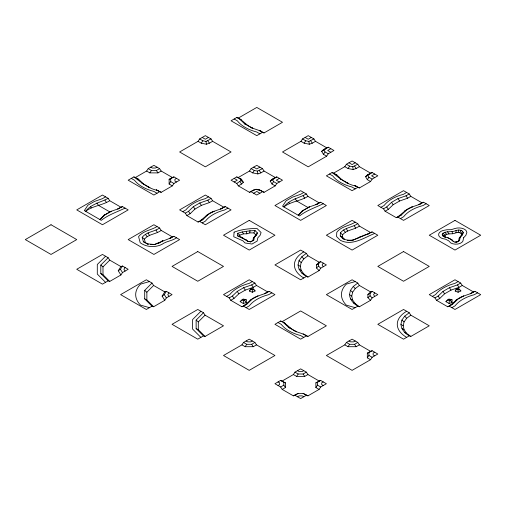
<?xml version="1.0" encoding="UTF-8"?>
<svg xmlns="http://www.w3.org/2000/svg" width="506" height="506" viewBox="0 0 506 506"><rect width="100%" height="100%" fill="white"/><g stroke="black" fill="none" stroke-linecap="round" stroke-linejoin="round"><path stroke-width="0.76" d="M372.138 231.944C365.939 235.138 359.298 237.314 352.922 240.148C349.494 241.065 346.085 239.901 342.885 238.705L340.247 236.005L340.393 232.912C344.738 227.358 352.34 227.504 357.786 223.658L359.38 226.062L370.544 232.507L372.138 231.944L377.818 235.227L352.1 250.072L326.376 235.227L352.1 220.376L357.786 223.658M342.885 238.705L344.542 239.23L342.518 237.162L342.625 234.79C346.857 229.579 354.238 229.914 359.38 226.062M237.346 235.726L237.535 233.336C243.203 231.495 249.11 230.73 255.056 230.572L257.371 232.886L256.744 234.651L253.367 238.143L252.855 240.546L250.571 241.868C245.518 241.571 242.608 236.302 237.346 235.726L239.686 237.023L239.838 235.113L237.535 233.336M239.838 235.113L243.525 233.861L246.852 233.81L249.787 232.899L249.977 230.572M442.699 235.802L445.153 237.105L444.768 236.081L445.318 235.075C448.499 232.931 452.585 234.651 455.906 232.804L456.14 230.42L458.853 230.002L461.048 230.344L462.661 231.274L463.275 232.602L462.541 234.657L459.195 238.168L458.626 240.805L457.778 241.653L454.938 242.096L453.325 241.501C450.865 237.801 446.153 237.782 442.699 235.802L442.212 234.518L442.902 233.266C446.88 230.584 451.991 232.735 456.14 230.42M243.285 303.467L243.614 300.678L244.468 300.406L246.295 302.518L243.285 303.467L240.167 301.671L242.298 299.451L243.272 299.128L246.295 299.83L246.295 302.518M449.05 303.467L449.372 300.678L450.232 300.406L452.06 302.518L449.05 303.467L445.925 301.671L448.063 299.451L449.031 299.128L452.06 299.83L452.06 302.518M250.571 241.868L253.803 240.135L254.448 237.124M456.463 242.096L458.48 241.488L459.543 240.426L460.251 237.131M298.047 264.923L299.008 260.691L301.842 256.744L306.345 253.354L307.939 255.764L319.103 262.209L320.696 261.64L326.376 264.923L320.696 268.205L319.103 270.609L307.939 277.054C302.885 275.119 298.483 270.508 298.047 264.923L300.298 266.409L301.19 270.305L303.796 273.936L307.939 277.054M300.298 266.409L301.19 262.513L303.796 258.882L307.939 255.764M349.482 294.625L350.449 290.387L353.283 286.44L357.786 283.056L359.38 285.46L370.544 291.905L372.138 291.342L377.818 294.625L372.138 297.907L370.544 300.311L359.38 306.756C354.32 304.821 349.924 300.203 349.482 294.625L351.74 296.105L352.631 300.007L355.231 303.638L359.38 306.756M351.74 296.105L352.631 292.209L355.231 288.578L359.38 285.46M400.923 324.321L401.89 320.089L404.718 316.142L409.221 312.752L410.821 315.162L429.259 325.807L410.821 336.452C405.761 334.517 401.366 329.906 400.923 324.321L403.181 325.807L404.066 329.703L406.672 333.334L410.821 336.452M403.181 325.807L404.066 321.911L406.672 318.28L410.821 315.162M455.906 232.804L458.075 232.469L458.853 230.002M253.367 238.143L257.371 232.886M459.195 238.168L463.275 232.602M249.433 291.076L250.287 289.249L251.387 288.686L253.019 288.781L255.119 290.937L252.355 292.247L249.433 291.076L251.387 288.686M455.198 291.076L456.045 289.249L457.152 288.686L458.778 288.781L460.877 290.937L458.113 292.247L455.198 291.076L457.152 288.686M458.075 232.469L459.834 232.741L461.048 230.344M249.787 232.899L253.854 232.899L255.056 230.572M120.902 274.979L118.24 270.773L120.902 266.573L122.496 266.011L128.182 269.287L122.496 272.57L120.902 274.979L109.739 281.425L108.145 280.855L100.808 273.525L100.808 265.055L108.145 257.725L109.739 260.128L120.902 266.573M118.24 270.773L120.415 269.287L122.496 266.011M125.071 267.491L123.932 269.287L125.071 271.089M164.779 300.311L162.116 296.105L164.779 291.905L166.373 291.342L172.059 294.625L166.373 297.907L164.779 300.311L153.615 306.756L152.021 306.193L144.691 298.856L144.691 290.387L152.021 283.056L153.615 285.46L164.779 291.905M162.116 296.105L164.292 294.625L166.373 291.342M168.947 292.829L167.809 294.625L168.947 296.421M323.264 263.126L322.126 264.923L323.264 266.719M374.706 292.829L373.567 294.625L374.706 296.421M159.586 191.761L153.9 195.044L128.182 180.193L133.862 176.91L135.456 177.473L146.62 171.034L148.214 168.625L153.9 165.342L159.586 168.625L161.18 171.034L172.344 177.473L173.938 176.91L179.624 180.193L173.938 183.476L172.344 185.879L161.18 192.324L156.367 189.908L161.18 192.324M146.62 171.034L149.839 172.888L151.433 170.484L156.367 170.484L159.586 168.625M172.344 185.879L169.124 184.026L170.724 181.616L170.724 178.77L173.938 176.91M198.061 141.332L199.655 138.929L205.341 135.646L211.027 138.929L212.621 141.332L231.059 151.977L205.341 166.828L179.624 151.977L198.061 141.332L201.274 143.192L206.423 144.229L209.402 143.192L212.621 141.332M201.274 143.192L202.874 140.782L205.999 141.414L211.027 138.929M238.339 177.473L249.502 171.034L251.096 168.625L256.782 165.342L262.462 168.625L264.062 171.034L275.22 177.473L276.82 176.91L282.5 180.193L276.82 183.476L275.22 185.879L264.062 192.324L259.249 189.908L256.125 189.276L252.715 190.471L249.502 192.324L238.339 185.879L236.745 183.476L231.059 180.193L236.745 176.91L241.552 179.333L243.348 182.305L241.552 184.026L238.339 185.879M249.502 171.034L252.715 172.888L254.309 170.484L257.44 171.11L262.462 168.625M275.22 185.879L272.007 184.026L273.601 181.616L272.513 179.813L276.82 176.91M300.943 141.332L302.537 138.929L308.224 135.646L313.903 138.929L315.497 141.332L326.661 147.777L328.255 147.214L333.941 150.497L328.255 153.773L326.661 156.183L308.224 166.828L282.5 151.977L300.943 141.332L304.157 143.192L309.305 144.229L312.284 143.192L315.497 141.332M304.157 143.192L305.75 140.782L308.881 141.414L313.903 138.929M326.661 156.183L323.448 154.324L325.042 151.92L323.948 150.118L328.255 147.214M357.786 187.397L352.1 190.68L326.376 175.829L332.062 172.546L333.656 173.109L344.82 166.664L346.414 164.26L352.1 160.978L357.786 164.26L359.38 166.664L370.544 173.109L372.138 172.546L377.818 175.829L372.138 179.111L370.544 181.515L359.38 187.96L354.567 185.538L359.38 187.96M344.82 166.664L348.033 168.523L349.633 166.113L352.758 166.746L357.786 164.26M241.938 344.858L243.538 342.454L249.218 339.172L254.904 342.454L256.498 344.858L274.941 355.503L249.218 370.354L223.5 355.503L241.938 344.858L245.157 346.711L253.285 346.711L256.498 344.858M245.157 346.711L246.751 344.308L251.691 344.308L254.904 342.454M370.544 181.515L367.324 179.662L368.918 177.252L367.83 175.449L372.138 172.546M282.215 380.999L293.379 374.554L294.973 372.15L300.659 368.868L306.345 372.15L307.939 374.554L319.103 380.999L320.696 380.436L326.376 383.719L320.696 387.001L319.103 389.405L307.939 395.85L303.126 393.428L298.192 393.428L293.379 395.85L282.215 389.405L280.621 387.001L274.941 383.719L280.621 380.436L285.435 382.859L285.435 387.552L282.215 389.405M293.379 374.554L296.598 376.413L298.192 374.01L303.126 374.01L306.345 372.15M319.103 389.405L315.883 387.552L317.483 385.142L317.483 382.296L320.696 380.436M344.82 344.858L346.414 342.454L352.1 339.172L357.786 342.454L359.38 344.858L370.544 351.303L372.138 350.74L377.818 354.023L372.138 357.299L370.544 359.709L352.1 370.354L326.376 355.503L344.82 344.858L348.033 346.711L356.161 346.711L359.38 344.858M348.033 346.711L349.633 344.308L354.567 344.308L357.786 342.454M370.544 359.709L367.324 357.85L368.918 355.446L368.918 352.593L372.138 350.74M461.617 234.55L461.124 233.481L462.661 231.274M104.027 215.252L99.992 219.604L104.824 214.968L111.257 211.261L104.027 215.252L104.824 214.968M302.227 210.888L298.192 215.24L303.024 210.604L309.457 206.891L302.227 210.888L303.024 210.604M240.167 301.671L243.272 299.128M445.925 301.671L449.031 299.128M461.029 236.194L462.541 234.657M105.571 256.238L97.297 264.511L97.297 274.069L105.571 282.342M109.739 281.425L102.99 274.669L102.99 266.877L109.739 260.128M153.615 306.756L146.866 300.007L146.866 292.209L153.615 285.46M200.888 311.266L192.615 319.545L192.615 329.096L200.888 337.375M196.132 320.089L203.463 312.752L205.056 315.162L223.5 325.807L205.056 336.452L203.463 335.889L196.132 328.558L196.132 320.089L198.308 321.911L198.308 329.703L205.056 336.452M198.308 321.911L205.056 315.162M319.103 270.609L316.433 267.946L316.433 264.872L319.103 262.209M316.433 264.872L318.616 263.721L320.696 261.64M370.544 300.311L367.875 297.648L367.875 294.568L370.544 291.905M367.875 294.568L370.057 293.423L372.138 291.342M255.201 236.163L256.744 234.651M108.145 198.327C100.536 202.476 91.194 203.931 85.641 211.318C92.718 205.765 102.244 205.436 109.739 200.73L120.902 207.175L122.496 206.612L128.182 209.895L102.459 224.74L76.741 209.895L102.459 195.044L108.145 198.327L109.739 200.73M185.304 213.171L188.517 211.318L193.355 206.682L199.788 202.976L207.808 200.18L211.027 198.327L212.621 200.73L223.785 207.175L225.379 206.612L231.059 209.895L205.341 224.74L199.655 221.457L198.061 222.026L186.897 215.581L185.304 213.171L179.624 209.895L205.341 195.044L211.027 198.327M186.897 215.581L190.117 213.722L194.949 209.092L201.382 205.379L209.402 202.583L212.621 200.73M236.745 183.476L241.052 180.572L239.958 178.77L236.745 176.91M198.061 222.026C203.779 218.959 207.568 213.001 214.139 211.261L206.113 215.537M199.655 221.457L202.874 219.604L207.707 214.968M272.007 184.026L270.21 181.053L272.007 179.333L275.22 177.473M323.448 154.324L321.652 151.357L323.448 149.631L326.661 147.777M306.345 193.956C298.736 198.112 289.394 199.566 283.841 206.954C290.918 201.394 300.444 201.065 307.939 196.366L319.103 202.811L320.696 202.242L326.376 205.525L300.659 220.376L274.941 205.525L300.659 190.68L306.345 193.956L307.939 196.366M229.18 297.907L232.399 296.048L237.232 291.418L243.664 287.705L251.691 284.91L254.904 283.056L256.498 285.46L267.661 291.905L269.255 291.342L274.941 294.625L249.218 309.47L243.538 306.193L241.938 306.756L230.78 300.311L229.18 297.907L223.5 294.625L249.218 279.774L254.904 283.056M230.78 300.311L233.993 298.451L238.826 293.822L245.258 290.109L253.285 287.319L256.498 285.46M367.324 179.662L365.528 176.689L367.324 174.968L370.544 173.109M241.938 306.756C247.662 303.689 251.444 297.73 258.016 295.991L249.989 300.267M243.538 306.193L246.751 304.334L251.583 299.704M383.504 208.807L386.717 206.954L391.555 202.318L397.982 198.605L406.008 195.816L409.221 193.956L410.821 196.366L421.979 202.811L423.573 202.242L429.259 205.525L403.541 220.376L397.855 217.093L396.261 217.656L385.098 211.217L383.504 208.807L377.818 205.525L403.541 190.68L409.221 193.956M385.098 211.217L388.311 209.357L393.149 204.728L399.582 201.015L407.602 198.219L410.821 196.366M396.261 217.656C401.979 214.595 405.768 208.636 412.333 206.891L404.313 211.166M397.855 217.093L401.068 215.24L405.907 210.604M434.945 297.907L438.158 296.048L442.997 291.418L449.423 287.705L457.449 284.91L460.662 283.056L462.256 285.46L473.42 291.905L475.014 291.342L480.7 294.625L454.983 309.47L449.296 306.193L447.702 306.756L436.539 300.311L434.945 297.907L429.259 294.625L454.983 279.774L460.662 283.056M436.539 300.311L439.752 298.451L444.591 293.822L451.017 290.109L459.043 287.319L462.256 285.46M447.702 306.756C453.42 303.689 457.209 297.73 463.774 295.991L455.754 300.267M449.296 306.193L452.509 304.334L457.348 299.704M143.369 241.723L148.131 244.183L143.369 241.723L142.192 237.276C146.538 231.723 154.14 231.874 159.586 228.023L161.18 230.426L172.344 236.871L173.938 236.308L179.624 239.591L153.9 254.442L128.182 239.591L153.9 224.74L159.586 228.023M145.33 242.564L144.425 239.155C148.663 233.943 156.044 234.278 161.18 230.426M316.433 267.946L318.616 266.124L318.616 263.721M367.875 297.648L370.057 295.827L370.057 293.423M236.745 117.512L231.059 120.795L256.782 135.646L262.462 132.363L264.062 132.926L282.5 122.281L256.782 107.43L238.339 118.081L236.745 117.512C242.937 119.947 246.536 125.842 252.823 128.277L244.796 124.002L239.958 119.372M105.571 196.84L102.357 198.694L94.331 201.489L87.905 205.202L84.35 210.578L101.276 220.344C108.442 214.708 117.05 212.001 125.071 208.092M157.012 167.138L155.456 168.036L152.344 168.036L150.788 167.138M208.453 137.442L205.341 139.239L202.229 137.442M149.839 172.888L157.967 172.888L161.18 171.034M120.902 207.175L117.689 209.029L122.496 206.612M169.124 184.026L169.124 179.333L172.344 177.473M176.505 178.397L174.95 179.295L174.95 181.091L176.505 181.989M157.012 226.536C151.054 230.338 143.147 230.609 138.581 236.637L140.2 242.754C146.405 247.263 155.247 247.769 162.053 244.297C166.417 241.134 172.148 240.957 176.505 237.795M182.736 211.691L185.949 209.832A38.07 21.979 0 0 1 205.24 198.694L208.453 196.84M234.17 181.989L237.282 180.193L234.17 178.397M259.894 167.138L256.782 168.941L253.67 167.138M311.335 137.442L308.224 139.239L305.112 137.442M252.715 172.888L257.864 173.925L260.843 172.888L264.062 171.034M161.61 241.229L163.008 240.774L159.763 242.652L154.033 244.702C160.56 241.628 167.556 239.661 173.938 236.308M172.344 236.871L169.636 238.434L171.034 237.984M223.785 207.175L220.565 209.029L225.379 206.612M249.502 192.324L254.309 189.908L252.715 190.471M202.229 222.944L205.442 221.09A38.07 21.979 0 0 1 224.734 209.952L227.947 208.092M253.67 193.248L256.782 191.451L259.894 193.248M279.388 178.397L276.276 180.193L279.388 181.989M330.829 148.701L327.717 150.497L330.829 152.293M108.145 280.855L102.459 284.138L76.741 269.287L102.459 254.442L108.145 257.725M262.462 191.761L256.782 195.044L251.096 191.761M303.771 192.476L300.558 194.329L292.531 197.125L286.099 200.831L282.55 206.208L299.476 215.98C306.642 210.338 315.251 207.637 323.264 203.728M355.212 162.774L352.1 164.57L348.988 162.774M348.033 168.523L353.182 169.561L356.161 168.523L359.38 166.664M319.103 202.811L315.883 204.664L320.696 202.242M374.706 174.032L371.594 175.829L374.706 177.625M152.021 306.193L146.342 309.47L120.618 294.625L146.342 279.774L152.021 283.056M226.612 296.421L229.825 294.562A38.07 21.979 0 0 1 249.116 283.423L252.33 281.57M355.212 222.172C349.254 225.973 341.348 226.245 336.781 232.273L336.579 236.53L340.215 240.242C352.138 246.397 363.903 237.731 374.706 233.43M380.929 207.321L384.149 205.468A38.07 21.979 0 0 1 403.434 194.329L406.653 192.476M352.233 240.337C357.97 238.225 363.219 235.081 369.235 233.62M267.661 291.905L264.448 293.765L269.255 291.342M367.837 234.069L370.544 232.507M421.979 202.811L418.766 204.664L423.573 202.242M246.106 307.673L249.325 305.82A38.07 21.979 0 0 1 268.61 294.682L271.83 292.829M400.429 218.579L403.643 216.726A38.07 21.979 0 0 1 422.934 205.588L426.147 203.728M203.463 335.889L197.776 339.172L172.059 324.321L197.776 309.47L203.463 312.752M306.345 276.491L300.659 279.774L274.941 264.923L300.659 250.072L306.345 253.354M280.621 321.038L274.941 324.321L300.659 339.172L306.345 335.889L307.939 336.452L326.376 325.807L300.659 310.956L282.215 321.601L280.621 321.038C286.813 323.473 290.419 329.368 296.699 331.803L288.673 327.527L283.841 322.898M252.33 340.968L250.774 341.866L247.662 341.866L246.106 340.968M357.786 306.193L352.1 309.47L326.376 294.625L352.1 279.774L357.786 283.056M278.053 385.515L279.609 384.617L279.609 382.821L278.053 381.922M303.771 370.664L302.215 371.562L299.103 371.562L297.547 370.664M355.212 340.968L353.656 341.866L350.544 341.866L348.988 340.968M432.371 296.421L435.59 294.562A38.07 21.979 0 0 1 454.875 283.423L458.094 281.57M280.621 387.001L283.841 385.142L283.841 382.296L280.621 380.436M296.598 376.413L304.726 376.413L307.939 374.554M315.883 387.552L315.883 382.859L319.103 380.999M367.324 357.85L367.324 353.156L370.544 351.303M473.42 291.905L470.207 293.765L475.014 291.342M293.379 395.85L298.192 393.428M297.547 396.774L299.103 395.875L302.215 395.875L303.771 396.774M323.264 381.922L321.708 382.821L321.708 384.617L323.264 385.515M374.706 352.22L373.15 353.125L373.15 354.921L374.706 355.819M451.871 307.673L455.084 305.82A38.07 21.979 0 0 1 474.375 294.682L477.588 292.829M306.345 395.287L300.659 398.57L294.973 395.287M409.221 335.889L403.541 339.172L377.818 324.321L403.541 309.47L409.221 312.752M321.652 151.357L323.948 150.118M270.21 181.053L272.513 179.813M365.528 176.689L367.83 175.449M251.134 289.23L252.279 289.691L253.323 289.198L255.119 290.937M456.893 289.23L458.044 289.691L459.087 289.198L460.877 290.937M252.855 240.546L253.803 240.135M458.626 240.805L459.543 240.426M255.701 189.434L256.125 189.276M169.124 179.333L170.724 178.77M323.448 149.631L325.042 149.068M272.007 179.333L273.601 178.77M201.274 220.167L202.874 219.604M367.324 174.968L368.918 174.399M399.474 215.803L401.068 215.24M245.157 304.897L246.751 304.334M450.916 304.897L452.509 304.334M367.324 353.156L368.918 352.593M315.883 382.859L317.483 382.296M119.283 208.466L109.663 211.824L98.499 205.379L96.905 202.976M212.545 211.824L222.159 208.466M317.483 204.101L307.863 207.46L296.699 201.015L295.106 198.605M410.739 207.46L420.359 204.101M256.422 296.554L266.042 293.195M462.18 296.554L471.801 293.195M158.34 243.114L159.763 242.652M356.54 238.75L357.963 238.288M359.81 236.865L361.208 236.41M149.453 281.57L140.56 284.125A36.375 20.999 0 0 0 140.56 305.124L149.453 307.673M355.212 281.57L346.319 284.125A36.375 20.999 0 0 0 346.319 305.124L355.212 307.673M457.778 241.653L458.48 241.488M352.922 240.148L347.559 240.23L348.122 240.401M456.836 242.032L454.938 242.096M147.025 243.829L154.722 244.512M150.345 244.379L153.299 244.638M450.062 299.641L452.06 299.83M244.297 299.641L246.295 299.83M247.339 241.217L250.951 241.779M256.434 189.579L260.843 190.471L264.062 192.324M251.223 127.714L260.843 131.073L264.062 132.926M332.062 172.546C339.526 178.017 346.54 184.424 356.161 186.107M133.862 176.91C141.326 182.381 148.34 188.789 157.967 190.471M295.106 331.24L304.726 334.599L307.939 336.452M244.796 124.002L246.39 124.571M260.843 131.073L259.249 130.51L262.462 132.363M335.276 174.399L336.876 174.968L341.708 179.598L348.141 183.311L346.547 182.748M340.114 179.035L341.708 179.598M239.958 178.77L241.552 179.333M259.249 189.908L260.843 190.471M137.082 178.77L138.676 179.333L143.508 183.963L149.94 187.675L148.347 187.112M141.914 183.4L143.508 183.963M288.673 327.527L290.267 328.09M304.726 334.599L303.126 334.036L306.345 335.889M283.841 382.296L285.435 382.859M303.126 393.428L307.939 395.85M240.306 237.27L246.435 240.11L247.681 241.419M301.842 273.101L303.796 273.936M353.283 302.803L355.231 303.638M404.718 332.499L406.672 333.334M453.325 241.501L453.654 241.666L451.51 239.591M340.247 236.005L342.518 237.162M444.268 236.789L445.875 237.624M299.008 269.16L301.19 270.305M350.449 298.856L352.631 300.007M401.89 328.558L404.066 329.703M100.808 273.525L102.99 274.669M144.691 298.856L146.866 300.007M196.132 328.558L198.308 329.703M452.2 240.141L447.393 237.415M302.537 138.929L305.75 140.782M325.042 151.92L328.255 153.773M346.414 164.26L349.633 166.113M368.918 177.252L372.138 179.111M459.834 232.741L461.124 233.481M238.339 118.081L241.552 119.935M333.656 173.109L336.876 174.968M234.17 118.999L237.39 120.858A38.07 21.979 0 0 0 256.675 131.99L259.894 133.85M329.495 174.032L332.708 175.886A38.07 21.979 0 0 0 351.999 187.024L355.212 188.883M199.655 138.929L202.874 140.782M251.096 168.625L254.309 170.484M273.601 181.616L276.82 183.476M448.196 300.001L449.372 300.678M148.214 168.625L151.433 170.484M170.724 181.616L173.938 183.476M135.456 177.473L138.676 179.333M131.294 178.397L134.507 180.25A38.07 21.979 0 0 0 153.799 191.388L157.012 193.248M346.414 342.454L349.633 344.308M368.918 355.446L372.138 357.299M282.215 321.601L285.435 323.46M242.431 300.001L243.614 300.678M278.053 322.524L281.266 324.384A38.07 21.979 0 0 0 300.558 335.516L303.771 337.375M243.538 342.454L246.751 344.308M294.973 372.15L298.192 374.01M317.483 385.142L320.696 387.001M442.212 234.518L444.768 236.081M242.007 237.586L243.418 238.509M442.902 233.266L445.318 235.075M241.052 180.572L243.348 182.305M245.777 239.578L246.435 240.11M401.89 320.089L404.066 321.911M350.449 290.387L352.631 292.209M299.008 260.691L301.19 262.513M144.691 290.387L146.866 292.209M100.808 265.055L102.99 266.877M340.393 232.912L342.625 234.79M142.192 237.276L144.425 239.155M444.736 232.298L446.779 234.303M370.057 295.827L372.138 297.907M318.616 266.124L320.696 268.205M253.854 232.899L255.707 234.752M404.718 316.142L406.672 318.28M353.283 286.44L355.231 288.578M301.842 256.744L303.796 258.882M343.612 230.002L345.377 232.305M145.412 234.367L147.176 236.669M458.778 288.781L459.087 289.198M253.019 288.781L253.323 289.198M447.525 231.754L449.012 233.867M406.008 195.816L407.602 198.219M457.449 284.91L459.043 287.319M397.982 198.605L399.582 201.015M449.423 287.705L451.017 290.109M391.555 202.318L393.149 204.728M442.997 291.418L444.591 293.822M386.717 206.954L388.311 209.357M354.567 166.113L356.161 168.523M438.158 296.048L439.752 298.451M310.69 140.782L312.284 143.192M303.126 195.816L304.726 198.219M288.673 202.318L289.47 203.52M259.249 170.484L260.843 172.888M354.567 344.308L356.161 346.711M239.958 181.616L241.552 184.026M207.808 140.782L209.402 143.192M207.808 200.18L209.402 202.583M199.788 202.976L201.382 205.379M251.691 284.91L253.285 287.319M193.355 206.682L194.949 209.092M303.126 374.01L304.726 376.413M243.664 287.705L245.258 290.109M188.517 211.318L190.117 213.722M237.232 291.418L238.826 293.822M156.367 170.484L157.967 172.888M232.399 296.048L233.993 298.451M283.841 385.142L285.435 387.552M251.691 344.308L253.285 346.711M104.932 200.18L106.526 202.583M90.473 206.682L91.27 207.89M242.146 231.773L243.525 233.861M164.292 294.625L166.373 297.907M120.415 269.287L122.496 272.57M354.257 225.695L355.655 228.212M346.23 228.484L347.628 231.008M156.057 230.059L157.455 232.577M148.03 232.855L149.428 235.372M452.06 231.691L452.642 233.816M246.308 231.71L246.852 233.81M352.758 166.746L353.182 169.561M308.881 141.414L309.305 144.229M257.44 171.11L257.864 173.925M205.999 141.414L206.423 144.229M458.044 289.691L458.113 292.247M252.279 289.691L252.355 292.247M450.232 299.242L450.232 300.406M244.468 299.242L244.468 300.406M406.653 337.375A31.973 18.456 0 0 1 406.653 311.266M303.771 277.977A31.973 18.456 0 0 1 303.771 251.874M234.107 232.14L233.74 236.757L242.975 240.85L244.98 242.956L252.007 244.044L257.149 241.077L257.864 237.75L260.09 235.347L261.09 232.545L257.092 228.541C249.237 228.44 241.488 229.401 234.107 232.14M463.622 237.75L462.908 241.077A7.274 4.2 0 0 1 450.738 242.956L448.733 240.85L445.571 239.18L442.295 238.522A8.001 4.617 0 0 1 442.927 230.527L446.912 229.749L451.143 229.692L454.85 228.541A8.001 4.617 0 0 1 466.855 232.545L465.849 235.347L463.622 237.75M51.017 224.74L25.3 239.591L51.017 254.442L76.741 239.591L51.017 224.74M249.218 220.376L223.5 235.227L249.218 250.072L274.941 235.227L249.218 220.376M197.776 251.558L172.059 266.409L197.776 281.26L223.5 266.409L197.776 251.558M454.983 220.376L429.259 235.227L454.983 250.072L480.7 235.227L454.983 220.376M403.541 251.558L377.818 266.409L403.541 281.26L429.259 266.409L403.541 251.558"/></g></svg>
